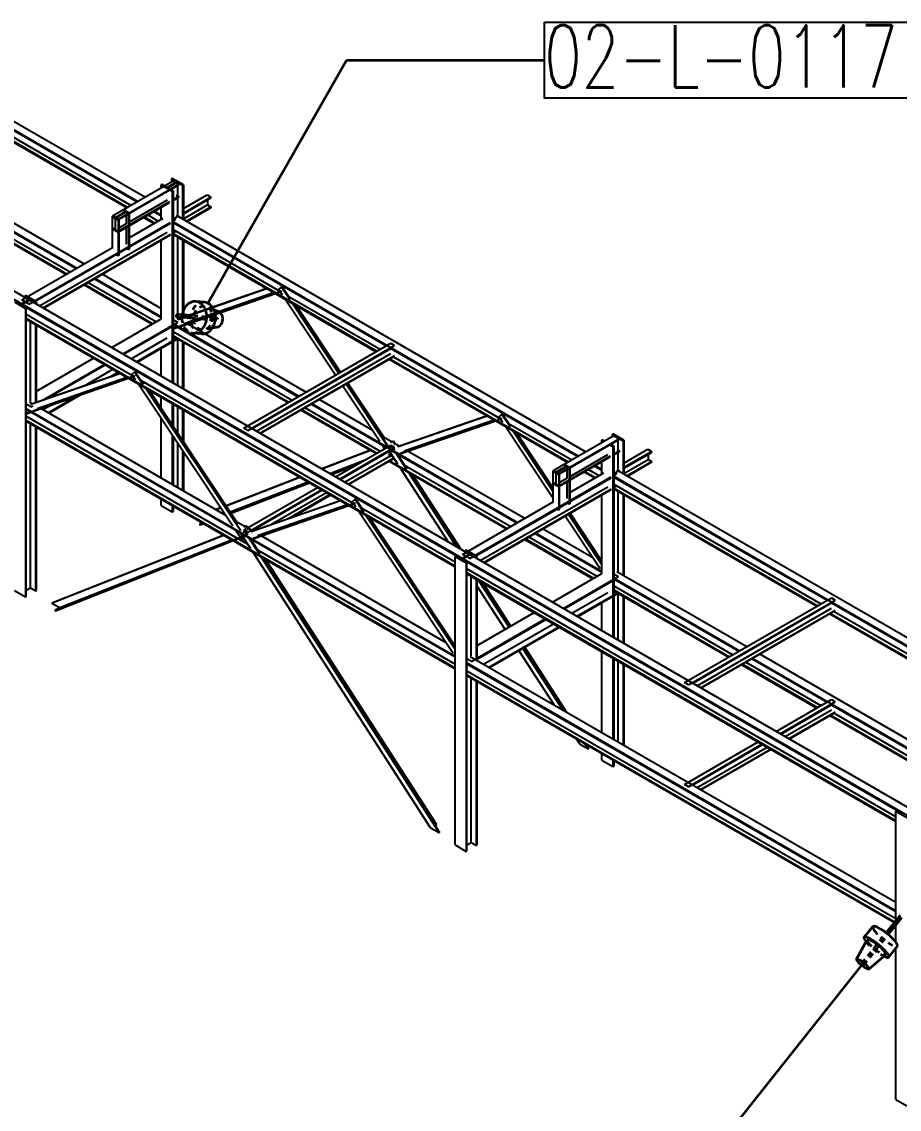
# Model space of a CAD drawing. Header units: inches. Extents: x 295136 to 296247, y 2627183 to 2627409.
# Drawn here: x 295684.32 to 295705.01, y 2627332.9 to 2627358.53 of the extents above; entities that cross this region are included whole.
import ezdxf

# ---------------------------------------------------------------- set-up
doc = ezdxf.new("R2010")
doc.units = ezdxf.units.IN
doc.header["$MEASUREMENT"] = 0
doc.linetypes.add('PIPE RACK LIGHTING-EMBED 1_DWG$0$HIDDEN2', pattern=[0.1875, 0.125, -0.0625])
doc.layers.add('_Auto', color=7, linetype='Continuous')
doc.layers.add('PIPE RACK LIGHTING-EMBED 1_DWG$0$DwgTemplate', color=7, linetype='Continuous')
doc.styles.add('HZTXT', font='txt_qlt.shx', dxfattribs={"width": 0.7, "bigfont": 'hztxt.shx'})
doc.dimstyles.new('ANSI_L', dxfattribs={"dimtxt": 0.18, "dimasz": 0.18, "dimexe": 0.18, "dimexo": 0.0625, "dimgap": 0.09, "dimtad": 0, "dimtih": 1, "dimtoh": 1, "dimdec": 4, "dimzin": 0, "dimdsep": 46, "dimtxsty": 'Standard', "dimcen": 0.09, "dimadec": 0, "dimazin": 0, "dimtfac": 1, "dimtdec": 4, "dimtofl": 0, "dimtmove": 0, "dimatfit": 3, "dimfxl": 1, "dimtolj": 1, "dimtzin": 0, "dimarcsym": 0})

msp = doc.modelspace()

# ---------------------------------------------------------------- linework, layer by layer
at = {"layer": '_Auto', "color": 7, "linetype": 'Continuous', "lineweight": 25}
msp.add_lwpolyline([(295696.641, 2627358.5225), (295705.7858, 2627358.5225), (295705.7858, 2627356.7308), (295696.641, 2627356.7308)], close=True, dxfattribs=at)
at = {"layer": 'PIPE RACK LIGHTING-EMBED 1_DWG$0$DwgTemplate', "color": 9, "linetype": 'Continuous', "lineweight": 25}
for p, q in [((295757.041, 2627309.8916), (295653.0217, 2627369.9472)), ((295757.2141, 2627309.9916), (295653.1949, 2627370.0471)), ((295677.5731, 2627359.971), (295687.2329, 2627354.3939)), ((295677.4978, 2627359.8146), (295687.0598, 2627354.294)), ((295682.6341, 2627356.8311), (295687.0442, 2627354.285)), ((295682.5961, 2627356.5752), (295686.8035, 2627354.146)), ((295682.6116, 2627356.5842), (295686.8191, 2627354.155)), ((295682.693, 2627356.6312), (295686.9005, 2627354.202)), ((295680.7746, 2627355.5235), (295685.6183, 2627352.727)), ((295680.9477, 2627355.6235), (295685.7915, 2627352.827)), ((295687.8909, 2627354.7738), (295686.4624, 2627353.9491)), ((295687.9757, 2627354.7548), (295687.7506, 2627354.6248)), ((295687.8692, 2627354.8363), (295687.8519, 2627354.8263)), ((295687.8519, 2627354.8263), (295687.9757, 2627354.7548)), ((295687.8519, 2627354.8263), (295687.8519, 2627354.7513)), ((295688.1289, 2627354.6863), (295687.8692, 2627354.8363)), ((295687.8909, 2627354.7738), (295688.0207, 2627354.6988)), ((295688.0207, 2627354.6988), (295686.5923, 2627353.8741)), ((295687.8043, 2627354.5599), (295686.5923, 2627353.8601)), ((295687.6268, 2627354.6963), (295687.6095, 2627354.6863)), ((295687.6095, 2627354.6113), (295687.6095, 2627354.6863)), ((295687.6095, 2627354.6863), (295687.8692, 2627354.5364)), ((295687.7506, 2627354.6248), (295687.6268, 2627354.6963)), ((295687.7627, 2627354.6178), (295687.9878, 2627354.7478)), ((295687.8865, 2627354.5464), (295687.7627, 2627354.6178)), ((295688.0207, 2627354.6848), (295687.8337, 2627354.5769)), ((295687.8692, 2627354.5364), (295687.8865, 2627354.5464)), ((295687.8692, 2627354.5364), (295687.8692, 2627350.0279)), ((295687.8865, 2627354.5464), (295687.8865, 2627350.0179)), ((295687.9878, 2627354.7478), (295687.9878, 2627354.7178)), ((295687.9878, 2627354.7478), (295688.1116, 2627354.6763)), ((295687.9878, 2627354.6658), (295687.9878, 2627354.4319)), ((295688.0207, 2627354.6988), (295688.0207, 2627354.6848)), ((295688.1116, 2627354.6763), (295688.1289, 2627354.6863)), ((295688.1116, 2627354.6763), (295688.1116, 2627353.8866)), ((295688.1289, 2627354.6863), (295688.1289, 2627353.8766)), ((295682.6341, 2627354.4319), (295685.6027, 2627352.718)), ((295687.8043, 2627354.288), (295686.5923, 2627353.5882)), ((295686.5923, 2627353.5742), (295687.8043, 2627354.274)), ((295687.7437, 2627354.3229), (295686.852, 2627353.8081)), ((295688.0207, 2627354.4129), (295687.8865, 2627354.3354)), ((295687.8865, 2627354.3214), (295688.0207, 2627354.3989)), ((295687.9618, 2627354.4469), (295688.0207, 2627354.4129)), ((295687.9878, 2627354.3799), (295687.9878, 2627353.9881)), ((295688.0207, 2627354.4129), (295688.0207, 2627354.3989)), ((295688.1289, 2627354.1295), (295688.6891, 2627354.4529)), ((295688.1289, 2627354.0235), (295688.7808, 2627354.3999)), ((295688.1289, 2627354.0056), (295688.7808, 2627354.3819)), ((295688.6891, 2627354.4529), (295688.7808, 2627354.3999)), ((295688.6986, 2627354.3344), (295688.6986, 2627354.2135)), ((295688.7808, 2627354.3999), (295688.7808, 2627354.3819)), ((295682.5961, 2627354.176), (295685.3621, 2627352.579)), ((295682.6116, 2627354.185), (295685.3776, 2627352.588)), ((295682.693, 2627354.232), (295685.459, 2627352.635)), ((295686.7706, 2627354.057), (295686.5351, 2627353.9211)), ((295686.5438, 2627353.9161), (295686.7793, 2627354.052)), ((295686.7221, 2627354.099), (295686.71, 2627354.092)), ((295686.71, 2627354.092), (295686.7706, 2627354.057)), ((295686.852, 2627354.024), (295686.7221, 2627354.099)), ((295686.7793, 2627354.052), (295686.8399, 2627354.017)), ((295686.8399, 2627354.017), (295686.852, 2627354.024)), ((295686.8399, 2627354.017), (295686.8399, 2627353.2573)), ((295686.852, 2627354.024), (295686.852, 2627353.2643)), ((295687.4337, 2627354.06), (295687.6095, 2627353.9586)), ((295687.4493, 2627354.069), (295687.6095, 2627353.9766)), ((295687.6095, 2627353.8766), (295687.6095, 2627354.1615)), ((295688.1289, 2627353.8846), (295688.6986, 2627354.2135)), ((295688.2042, 2627353.8331), (295688.7808, 2627354.166)), ((295688.7808, 2627354.148), (295688.2198, 2627353.8241)), ((295688.6986, 2627354.2135), (295688.7808, 2627354.166)), ((295688.7808, 2627354.166), (295688.7808, 2627354.148)), ((295684.4929, 2627351.8773), (295687.8259, 2627353.8016)), ((295684.6383, 2627351.9433), (295687.8259, 2627353.7836)), ((295686.4745, 2627353.9561), (295686.4624, 2627353.9491)), ((295686.4624, 2627353.1893), (295686.4624, 2627353.9491)), ((295686.4624, 2627353.9491), (295686.5923, 2627353.8741)), ((295686.4624, 2627353.9491), (295686.4624, 2627353.9351)), ((295686.5923, 2627353.8741), (295686.4624, 2627353.9491)), ((295686.4624, 2627353.9351), (295686.523, 2627353.9001)), ((295686.5351, 2627353.9211), (295686.4745, 2627353.9561)), ((295686.523, 2627353.9001), (295686.523, 2627353.6282)), ((295686.5317, 2627353.8951), (295686.5923, 2627353.8601)), ((295686.5317, 2627353.6232), (295686.5317, 2627353.8951)), ((295686.6044, 2627353.8811), (295686.5438, 2627353.9161)), ((295686.5923, 2627353.8741), (295686.6044, 2627353.8811)), ((295686.5923, 2627353.8741), (295686.5923, 2627353.1144)), ((295686.5923, 2627353.8601), (295686.5923, 2627353.8741)), ((295686.6044, 2627353.8811), (295686.6044, 2627353.1214)), ((295686.7793, 2627353.7661), (295686.6044, 2627353.6652)), ((295686.7793, 2627353.9681), (295686.7793, 2627353.7661)), ((295686.852, 2627353.4392), (295687.6528, 2627353.9016)), ((295687.1931, 2627353.9211), (295687.4398, 2627353.7786)), ((295687.2087, 2627353.9301), (295687.4554, 2627353.7876)), ((295687.29, 2627353.9771), (295687.5368, 2627353.8346)), ((295687.9151, 2627353.9001), (295687.8865, 2627353.9166)), ((295687.8865, 2627353.9166), (295687.9558, 2627353.8766)), ((295687.8865, 2627353.8366), (295687.9558, 2627353.8766)), ((295687.8865, 2627353.8166), (295697.4485, 2627348.296)), ((295687.8865, 2627353.7986), (295692.9155, 2627350.8951)), ((295687.9151, 2627353.9001), (295688.0276, 2627353.9651)), ((295687.9618, 2627353.9731), (295697.6217, 2627348.396)), ((295688.0172, 2627353.9411), (295688.0276, 2627353.9471)), ((295684.7387, 2627351.8353), (295687.7445, 2627353.5707)), ((295684.8201, 2627351.7883), (295687.8259, 2627353.5237)), ((295684.8357, 2627351.7793), (295687.8259, 2627353.5057)), ((295686.523, 2627353.6282), (295686.4624, 2627353.6632)), ((295686.4624, 2627353.6632), (295686.4624, 2627353.6492)), ((295686.4624, 2627353.6492), (295686.5923, 2627353.5742)), ((295686.5923, 2627353.5882), (295686.5317, 2627353.6232)), ((295686.5923, 2627353.5742), (295686.5923, 2627353.5882)), ((295686.7793, 2627353.6822), (295686.7793, 2627353.2923)), ((295687.8865, 2627353.6327), (295690.3912, 2627352.1866)), ((295687.8865, 2627353.5587), (295687.9506, 2627353.5957)), ((295687.8865, 2627353.5387), (295692.6905, 2627350.7652)), ((295687.8865, 2627353.5207), (295692.6749, 2627350.7562)), ((295686.852, 2627353.2213), (295686.852, 2627353.1675)), ((295687.6095, 2627351.5274), (295687.6095, 2627353.3808)), ((295687.9878, 2627353.4622), (295687.9878, 2627351.5589)), ((295688.1116, 2627353.3908), (295688.1116, 2627351.5567)), ((295688.1289, 2627353.3808), (295688.1289, 2627351.5627)), ((295684.3197, 2627351.9772), (295686.4624, 2627353.2143)), ((295686.5923, 2627353.0176), (295686.5457, 2627353.0445)), ((295686.5923, 2627353.0714), (295686.5923, 2627353.0176)), ((295686.6044, 2627353.0246), (295686.5923, 2627353.0176)), ((295686.6044, 2627353.0784), (295686.6044, 2627353.0246)), ((295686.8399, 2627353.1605), (295686.7933, 2627353.1874)), ((295686.8399, 2627353.2143), (295686.8399, 2627353.1605)), ((295686.852, 2627353.1675), (295686.8399, 2627353.1605)), ((295686.0321, 2627352.4701), (295687.6095, 2627351.5594)), ((295686.0477, 2627352.4791), (295687.6095, 2627351.5774)), ((295686.2209, 2627352.579), (295687.6095, 2627351.7773)), ((295685.7915, 2627352.3311), (295687.3965, 2627351.4044)), ((295685.807, 2627352.3401), (295687.4121, 2627351.4134)), ((295685.8884, 2627352.3871), (295687.4935, 2627351.4604)), ((295690.0997, 2627352.243), (295687.9862, 2627351.5108)), ((295687.9966, 2627351.5168), (295690.0971, 2627352.2445)), ((295690.3419, 2627352.1581), (295690.4394, 2627352.1919)), ((295690.3778, 2627352.2181), (295690.4459, 2627352.2772)), ((295690.4652, 2627352.0869), (295690.3778, 2627352.2181)), ((295690.4394, 2627352.1919), (295690.4459, 2627352.1788)), ((295690.4459, 2627352.2772), (295690.4563, 2627352.2832)), ((295690.6398, 2627351.9861), (295690.4459, 2627352.2772)), ((295690.4563, 2627352.2832), (295690.6502, 2627351.9921)), ((295684.5128, 2627351.9957), (295684.2877, 2627351.8658)), ((295684.2998, 2627351.8588), (295684.5249, 2627351.9887)), ((295684.4929, 2627351.8773), (295684.3197, 2627351.9772)), ((295684.4063, 2627352.0772), (295684.389, 2627352.0672)), ((295684.389, 2627352.0372), (295684.389, 2627352.0672)), ((295684.389, 2627352.0672), (295684.5128, 2627351.9957)), ((295684.666, 2627351.9273), (295684.4063, 2627352.0772)), ((295684.5249, 2627351.9887), (295684.6487, 2627351.9173)), ((295688.0455, 2627351.3626), (295690.2823, 2627352.1375)), ((295688.0621, 2627351.353), (295690.299, 2627352.1279)), ((295688.1442, 2627351.4196), (295690.2577, 2627352.1517)), ((295690.3585, 2627352.1485), (295690.4459, 2627352.1788)), ((295691.7193, 2627350.2044), (295690.5247, 2627351.9975)), ((295690.6015, 2627352.0652), (295692.7718, 2627350.8121)), ((295684.1466, 2627351.9273), (295684.4063, 2627351.7773)), ((295684.4236, 2627351.7873), (295684.2998, 2627351.8588)), ((295694.6868, 2627345.8738), (295684.3258, 2627351.8558)), ((295684.4063, 2627351.7773), (295684.4236, 2627351.7873)), ((295684.4063, 2627351.7773), (295684.4063, 2627344.9796)), ((295684.4236, 2627344.9896), (295684.4236, 2627351.7873)), ((295684.595, 2627351.9183), (295684.6054, 2627351.9243)), ((295684.6487, 2627351.9173), (295684.666, 2627351.9273)), ((295684.6487, 2627351.8873), (295684.6487, 2627351.9173)), ((295684.666, 2627351.8773), (295684.666, 2627351.9273)), ((295691.7969, 2627350.2492), (295690.6994, 2627351.8967)), ((295690.7227, 2627351.8832), (295691.8073, 2627350.2552)), ((295691.8357, 2627350.2717), (295690.7868, 2627351.8462)), ((295686.9283, 2627350.1873), (295684.4236, 2627351.6334)), ((295694.5353, 2627345.7014), (295684.4236, 2627351.5394)), ((295684.4236, 2627351.5214), (295694.5353, 2627345.6834)), ((295684.5249, 2627349.5896), (295684.5249, 2627351.4629)), ((295686.4408, 2627350.8526), (295687.6095, 2627351.5274)), ((295686.7005, 2627350.7027), (295687.9991, 2627351.4524)), ((295687.8865, 2627351.5174), (295687.9991, 2627351.4524)), ((295687.9618, 2627351.5739), (295688.0366, 2627351.5307)), ((295684.6487, 2627349.5574), (295684.6487, 2627351.3914)), ((295684.666, 2627349.5633), (295684.666, 2627351.3814)), ((295686.7161, 2627350.6937), (295687.9125, 2627351.3844)), ((295687.8865, 2627351.4174), (295690.8534, 2627349.7045)), ((295687.8865, 2627351.3076), (295687.986, 2627351.342)), ((295687.8865, 2627351.2922), (295688.0026, 2627351.3324)), ((295687.8865, 2627351.3178), (295687.8916, 2627351.3207)), ((295687.8865, 2627351.2335), (295690.6941, 2627349.6126)), ((295687.9125, 2627351.3844), (295690.8378, 2627349.6955)), ((295688.2385, 2627351.4141), (295691.0265, 2627349.8045)), ((295686.8961, 2627350.5897), (295687.7445, 2627351.0796)), ((295687.0208, 2627350.5177), (295687.9766, 2627351.0696)), ((295687.0364, 2627350.5087), (295687.9921, 2627351.0606)), ((295687.8865, 2627351.1395), (295690.6127, 2627349.5656)), ((295687.8865, 2627351.1215), (295690.5971, 2627349.5566)), ((295687.9878, 2627351.0581), (295687.9878, 2627349.9594)), ((295688.1116, 2627350.9916), (295688.1116, 2627349.888)), ((295688.1289, 2627350.9816), (295688.1289, 2627349.878)), ((295689.5548, 2627348.9548), (295693.0177, 2627350.9541)), ((295693.0177, 2627350.9541), (295693.1095, 2627350.9011)), ((295687.6095, 2627350.1779), (295687.6095, 2627350.8396)), ((295689.6466, 2627348.9018), (295693.1095, 2627350.9011)), ((295689.7487, 2627348.9428), (295693.0229, 2627350.8331)), ((295689.8535, 2627348.8823), (295693.022, 2627350.7117)), ((295689.9357, 2627348.8348), (295693.1043, 2627350.6642)), ((295693.0229, 2627350.8331), (295697.4329, 2627348.287)), ((295684.666, 2627349.828), (295686.0114, 2627350.6047)), ((295684.8187, 2627349.6163), (295686.2711, 2627350.4548)), ((295684.8966, 2627349.6432), (295686.2867, 2627350.4458)), ((295693.1043, 2627350.6462), (295689.9513, 2627348.8258)), ((295692.9848, 2627350.5772), (295697.1922, 2627348.1481)), ((295693.0004, 2627350.5862), (295697.2078, 2627348.1571)), ((295693.0818, 2627350.6332), (295695.5856, 2627349.1876)), ((295686.6368, 2627350.2436), (295684.5233, 2627349.5115)), ((295684.5337, 2627349.5175), (295686.6342, 2627350.2451)), ((295684.6813, 2627349.4203), (295686.7947, 2627350.1524)), ((295685.797, 2627349.9551), (295686.4667, 2627350.3418)), ((295686.4203, 2627350.1711), (295686.5914, 2627350.2698)), ((295686.4982, 2627350.1981), (295686.607, 2627350.2608)), ((295686.8789, 2627350.1588), (295686.9765, 2627350.1926)), ((295686.8956, 2627350.1492), (295686.983, 2627350.1795)), ((295686.9149, 2627350.2188), (295686.983, 2627350.2778)), ((295687.0023, 2627350.0876), (295686.9149, 2627350.2188)), ((295686.9765, 2627350.1926), (295686.983, 2627350.1795)), ((295686.983, 2627350.2778), (295686.9934, 2627350.2838)), ((295687.1769, 2627349.9868), (295686.983, 2627350.2778)), ((295686.9934, 2627350.2838), (295687.1873, 2627349.9927)), ((295684.5826, 2627349.3633), (295686.8194, 2627350.1382)), ((295684.5992, 2627349.3537), (295686.836, 2627350.1286)), ((295689.2987, 2627346.6405), (295687.0618, 2627349.9982)), ((295692.1227, 2627347.1883), (295687.1386, 2627350.0658)), ((295689.4733, 2627346.5397), (295687.2364, 2627349.8974)), ((295692.7616, 2627348.6398), (295691.8914, 2627349.946)), ((295692.9362, 2627348.539), (295691.9691, 2627349.9908)), ((295691.9794, 2627349.9968), (295692.9466, 2627348.545)), ((295692.8873, 2627348.6932), (295692.0079, 2627350.0132)), ((295684.943, 2627349.3182), (295685.6128, 2627349.7048)), ((295684.9586, 2627349.3092), (295685.6907, 2627349.7318)), ((295687.2598, 2627349.8839), (295689.4837, 2627346.5457)), ((295689.4244, 2627346.6939), (295687.3239, 2627349.8469)), ((295687.6095, 2627349.4182), (295687.6095, 2627349.682)), ((295684.5362, 2627349.4531), (295684.4236, 2627349.5181)), ((295684.4236, 2627349.4181), (295694.5353, 2627343.5801)), ((295684.4236, 2627349.4001), (295694.5353, 2627343.5621)), ((295684.4989, 2627349.5746), (295684.5737, 2627349.5314)), ((295684.5362, 2627349.4531), (295684.5803, 2627349.4786)), ((295684.7756, 2627349.4148), (295689.1223, 2627346.9053)), ((295684.8184, 2627349.3901), (295684.9894, 2627349.4889)), ((295687.8692, 2627349.5321), (295687.8692, 2627349.0283)), ((295687.8865, 2627349.5221), (295687.8865, 2627349.0024)), ((295687.9878, 2627349.4636), (295687.9878, 2627348.8503)), ((295688.1116, 2627349.3921), (295688.1116, 2627348.6645)), ((295688.1289, 2627349.3821), (295688.1289, 2627348.6385)), ((295690.9071, 2627349.3776), (295692.6749, 2627348.357)), ((295690.9226, 2627349.3866), (295692.6905, 2627348.366)), ((295691.004, 2627349.4336), (295692.7718, 2627348.413)), ((295691.1477, 2627349.5166), (295692.9155, 2627348.4959)), ((295691.1633, 2627349.5256), (295696.0071, 2627346.729)), ((295691.3365, 2627349.6255), (295692.5852, 2627348.9046)), ((295684.4236, 2627349.3082), (295684.5231, 2627349.3427)), ((295684.4236, 2627349.2929), (295684.5397, 2627349.3331)), ((295684.4236, 2627349.3185), (295684.4287, 2627349.3214)), ((295684.4236, 2627349.2342), (295689.3943, 2627346.3644)), ((295684.4236, 2627349.1402), (295694.5353, 2627343.3022)), ((295684.4236, 2627349.1222), (295694.5353, 2627343.2842)), ((295687.6095, 2627347.7787), (295687.6095, 2627349.1761)), ((295695.2941, 2627349.244), (295693.1806, 2627348.5119)), ((295693.191, 2627348.5179), (295695.2915, 2627349.2455)), ((295693.2399, 2627348.3637), (295695.4767, 2627349.1385)), ((295693.2565, 2627348.3541), (295695.4933, 2627349.1289)), ((295693.3386, 2627348.4206), (295695.452, 2627349.1528)), ((295695.5362, 2627349.1591), (295695.6338, 2627349.1929)), ((295695.5529, 2627349.1495), (295695.6403, 2627349.1798)), ((295695.5722, 2627349.2192), (295695.6403, 2627349.2782)), ((295695.6596, 2627349.0879), (295695.5722, 2627349.2192)), ((295695.6338, 2627349.1929), (295695.6403, 2627349.1798)), ((295695.6403, 2627349.2782), (295695.6507, 2627349.2842)), ((295695.8342, 2627348.9871), (295695.6403, 2627349.2782)), ((295695.6507, 2627349.2842), (295695.8446, 2627348.9931)), ((295684.5249, 2627345.1911), (295684.5249, 2627349.0637)), ((295684.6487, 2627345.1196), (295684.6487, 2627348.9923)), ((295684.666, 2627345.1296), (295684.666, 2627348.9823)), ((295689.6466, 2627348.9018), (295689.5548, 2627348.9548)), ((295696.8512, 2627347.2993), (295695.7191, 2627348.9986)), ((295695.7959, 2627349.0662), (295697.2892, 2627348.204)), ((295696.8512, 2627347.4606), (295695.8937, 2627348.8977)), ((295695.9171, 2627348.8843), (295696.8512, 2627347.4822)), ((295687.8692, 2627348.7863), (295687.8692, 2627347.6287)), ((295687.8865, 2627348.7603), (295687.8865, 2627347.6187)), ((295687.9878, 2627348.6082), (295687.9878, 2627347.5603)), ((295692.8472, 2627348.7533), (295693.0531, 2627348.6345)), ((295693.0766, 2627348.6415), (295693.0167, 2627348.6185)), ((295693.0271, 2627348.6245), (295693.0869, 2627348.6475)), ((295693.0869, 2627348.6475), (295693.0766, 2627348.6415)), ((295693.0766, 2627348.6415), (295693.1181, 2627348.5599)), ((295693.1285, 2627348.5659), (295693.0869, 2627348.6475)), ((295696.8512, 2627347.5413), (295695.9812, 2627348.8473)), ((295698.2796, 2627348.7758), (295696.8512, 2627347.9511)), ((295698.4095, 2627348.7009), (295696.981, 2627347.8761)), ((295698.4095, 2627348.6869), (295696.981, 2627347.8622)), ((295698.0156, 2627348.6781), (295697.9982, 2627348.6681)), ((295697.9982, 2627348.6134), (295697.9982, 2627348.6681)), ((295697.9982, 2627348.6681), (295698.0456, 2627348.6407)), ((295698.0629, 2627348.6507), (295698.0156, 2627348.6781)), ((295698.258, 2627348.818), (295698.2406, 2627348.808)), ((295698.2406, 2627348.808), (295698.2406, 2627348.7533)), ((295698.2406, 2627348.808), (295698.3644, 2627348.7365)), ((295698.5177, 2627348.6681), (295698.258, 2627348.818)), ((295698.2796, 2627348.7758), (295698.4095, 2627348.7009)), ((295698.3644, 2627348.7365), (295698.3561, 2627348.7317)), ((295698.3682, 2627348.7247), (295698.3766, 2627348.7295)), ((295698.3766, 2627348.7295), (295698.3766, 2627348.7199)), ((295698.3766, 2627348.7295), (295698.5004, 2627348.6581)), ((295698.3766, 2627348.6679), (295698.3766, 2627348.434)), ((295698.4095, 2627348.7009), (295698.4095, 2627348.6869)), ((295698.5004, 2627348.6581), (295698.5177, 2627348.6681)), ((295698.5004, 2627348.6581), (295698.5004, 2627347.8886)), ((295698.5177, 2627348.6681), (295698.5177, 2627347.8786)), ((295688.1116, 2627348.4224), (295688.1116, 2627347.4888)), ((295688.1289, 2627348.3964), (295688.1289, 2627347.4788)), ((295691.3909, 2627347.9947), (295692.5378, 2627348.4361)), ((295692.5399, 2627348.4349), (295691.3929, 2627347.9935)), ((295691.7191, 2627347.8052), (295693.0177, 2627348.5549)), ((295691.8109, 2627347.7522), (295693.0445, 2627348.4644)), ((295691.8265, 2627347.7432), (295693.0229, 2627348.434)), ((295692.8736, 2627348.4717), (295692.8211, 2627348.5505)), ((295692.9623, 2627348.395), (295693.0336, 2627348.4224)), ((295692.9623, 2627348.3793), (295693.0402, 2627348.4093)), ((295693.0208, 2627348.3592), (295692.975, 2627348.3195)), ((295692.975, 2627348.3195), (295693.0243, 2627348.348)), ((295693.186, 2627348.1048), (295692.9861, 2627348.4127)), ((295692.9919, 2627348.3311), (295693.0221, 2627348.3573)), ((295693.0262, 2627348.3509), (295692.9919, 2627348.3311)), ((295692.9987, 2627348.4909), (295693.0402, 2627348.5245)), ((295693.0177, 2627348.5549), (295693.1095, 2627348.5019)), ((295693.0229, 2627348.434), (295695.9915, 2627346.72)), ((295693.0336, 2627348.4224), (295693.0402, 2627348.4093)), ((295693.0402, 2627348.5245), (295693.0506, 2627348.5305)), ((295693.1001, 2627348.4324), (295693.0402, 2627348.5245)), ((295693.0506, 2627348.5305), (295693.1105, 2627348.4384)), ((295693.0802, 2627348.485), (295693.1095, 2627348.5019)), ((295693.1105, 2627348.6013), (295693.231, 2627348.5317)), ((295693.3889, 2627347.9877), (295693.1448, 2627348.3636)), ((295693.1676, 2627348.3504), (295693.3993, 2627347.9937)), ((295693.4329, 2627348.4152), (295696.1802, 2627346.829)), ((295698.1876, 2627348.5588), (295698.258, 2627348.5181)), ((295698.2753, 2627348.5281), (295698.2049, 2627348.5688)), ((295698.258, 2627348.5181), (295698.2753, 2627348.5281)), ((295698.258, 2627348.5181), (295698.258, 2627344.03)), ((295698.2753, 2627348.5281), (295698.2753, 2627344.02)), ((295698.4095, 2627348.415), (295698.2753, 2627348.3375)), ((295698.2753, 2627348.3235), (295698.4095, 2627348.401)), ((295698.3506, 2627348.449), (295698.4095, 2627348.415)), ((295698.3766, 2627348.382), (295698.3766, 2627347.9901)), ((295698.4095, 2627348.415), (295698.4095, 2627348.401)), ((295698.5177, 2627348.1316), (295699.0778, 2627348.4549)), ((295698.5177, 2627348.0256), (295699.1696, 2627348.402)), ((295698.5177, 2627348.0076), (295699.1696, 2627348.384)), ((295699.0778, 2627348.4549), (295699.1696, 2627348.402)), ((295699.1696, 2627348.402), (295699.1696, 2627348.384)), ((295691.5796, 2627347.8857), (295692.4168, 2627348.208)), ((295691.6035, 2627347.8719), (295692.2974, 2627348.139)), ((295691.6197, 2627347.8626), (295692.2162, 2627348.0922)), ((295691.9312, 2627347.6827), (295693.022, 2627348.3125)), ((295692.0135, 2627347.6352), (295693.0881, 2627348.2557)), ((295693.0966, 2627348.2426), (295692.029, 2627347.6262)), ((295692.975, 2627348.3195), (295692.9727, 2627348.3229)), ((295692.9848, 2627348.178), (295695.7508, 2627346.5811)), ((295693.0004, 2627348.187), (295695.7664, 2627346.5901)), ((295693.0366, 2627348.2933), (295693.0563, 2627348.3046)), ((295693.0366, 2627348.2933), (295693.0587, 2627348.3009)), ((295693.0431, 2627348.2801), (295693.0366, 2627348.2933)), ((295693.0431, 2627348.2801), (295693.0668, 2627348.2884)), ((295693.0818, 2627348.234), (295693.1144, 2627348.2152)), ((295693.1739, 2627348.3408), (295693.1804, 2627348.343)), ((295693.182, 2627348.3282), (295693.197, 2627348.3334)), ((295698.193, 2627348.29), (295696.981, 2627347.5902)), ((295696.981, 2627347.5762), (295698.193, 2627348.276)), ((295697.1109, 2627348.1011), (295697.0988, 2627348.0941)), ((295697.0988, 2627348.0941), (295697.1594, 2627348.0591)), ((295697.2407, 2627348.0261), (295697.1109, 2627348.1011)), ((295698.1324, 2627348.325), (295697.2407, 2627347.8102)), ((295697.9982, 2627347.8786), (295697.9982, 2627348.1635)), ((295698.5177, 2627347.8866), (295699.0873, 2627348.2155)), ((295698.593, 2627347.8352), (295699.1696, 2627348.168)), ((295699.1696, 2627348.1501), (295698.6086, 2627347.8262)), ((295699.0873, 2627348.3365), (295699.0873, 2627348.2155)), ((295699.0873, 2627348.2155), (295699.1696, 2627348.168)), ((295699.1696, 2627348.168), (295699.1696, 2627348.1501)), ((295694.3776, 2627346.2703), (295693.2307, 2627348.0361)), ((295693.3401, 2627348.0849), (295695.8478, 2627346.6371)), ((295694.5805, 2627346.1532), (295693.4336, 2627347.919)), ((295693.4564, 2627347.9058), (295694.6033, 2627346.14)), ((295694.6795, 2627346.096), (295693.5326, 2627347.8618)), ((295696.8633, 2627347.9581), (295696.8512, 2627347.9511)), ((295696.981, 2627347.8761), (295696.8512, 2627347.9511)), ((295696.8512, 2627347.9511), (295696.8512, 2627347.9371)), ((295696.8512, 2627347.1914), (295696.8512, 2627347.9511)), ((295696.8512, 2627347.9511), (295696.981, 2627347.8761)), ((295696.8512, 2627347.9371), (295696.9118, 2627347.9021)), ((295696.9239, 2627347.9231), (295696.8633, 2627347.9581)), ((295696.9118, 2627347.9021), (295696.9118, 2627347.6302)), ((295696.9204, 2627347.8971), (295696.981, 2627347.8622)), ((295696.9204, 2627347.6252), (295696.9204, 2627347.8971)), ((295697.1594, 2627348.0591), (295696.9239, 2627347.9231)), ((295696.9325, 2627347.9181), (295697.168, 2627348.0541)), ((295696.9931, 2627347.8831), (295696.9325, 2627347.9181)), ((295696.981, 2627347.8761), (295696.9931, 2627347.8831)), ((295696.981, 2627347.8622), (295696.981, 2627347.8761)), ((295696.981, 2627347.8761), (295696.981, 2627347.1164)), ((295696.9931, 2627347.8831), (295696.9931, 2627347.1234)), ((295697.168, 2627348.0541), (295697.2286, 2627348.0191)), ((295697.168, 2627347.9701), (295697.168, 2627347.7682)), ((295697.2286, 2627348.0191), (295697.2407, 2627348.0261)), ((295697.2286, 2627348.0191), (295697.2286, 2627347.2594)), ((295697.2407, 2627348.0261), (295697.2407, 2627347.2664)), ((295697.2407, 2627347.4413), (295698.0415, 2627347.9036)), ((295697.5818, 2627347.9231), (295697.8286, 2627347.7807)), ((295697.5974, 2627347.9321), (295697.8441, 2627347.7897)), ((295697.6788, 2627347.9791), (295697.9255, 2627347.8367)), ((295697.8225, 2627348.0621), (295697.9982, 2627347.9606)), ((295697.8381, 2627348.0711), (295697.9982, 2627347.9786)), ((295698.3038, 2627347.9021), (295698.2753, 2627347.9186)), ((295698.2753, 2627347.9186), (295698.3445, 2627347.8786)), ((295698.2753, 2627347.8387), (295698.3445, 2627347.8786)), ((295698.3038, 2627347.9021), (295698.4164, 2627347.9671)), ((295698.3506, 2627347.9751), (295708.0104, 2627342.398)), ((295698.406, 2627347.9431), (295698.4164, 2627347.9491)), ((295689.136, 2627347.1268), (295690.8756, 2627347.7964)), ((295690.8777, 2627347.7952), (295689.137, 2627347.1252)), ((295689.2323, 2627346.9823), (295691.0643, 2627347.6874)), ((295689.2444, 2627346.964), (295691.0882, 2627347.6736)), ((295689.2527, 2627346.9515), (295691.1044, 2627347.6642)), ((295694.8816, 2627345.8793), (295698.2147, 2627347.8037)), ((295695.0271, 2627345.9453), (295698.2147, 2627347.7857)), ((295696.8512, 2627347.6652), (295696.8512, 2627347.6512)), ((295696.9118, 2627347.6302), (295696.8512, 2627347.6652)), ((295696.8512, 2627347.6512), (295696.981, 2627347.5762)), ((295696.981, 2627347.5902), (295696.9204, 2627347.6252)), ((295696.981, 2627347.5762), (295696.981, 2627347.5902)), ((295697.168, 2627347.7682), (295696.9931, 2627347.6672)), ((295697.168, 2627347.6842), (295697.168, 2627347.2943)), ((295698.2753, 2627347.8187), (295707.8373, 2627342.2981)), ((295698.2753, 2627347.8007), (295703.3043, 2627344.8972)), ((295698.2753, 2627347.6347), (295703.1606, 2627344.8142)), ((295698.2753, 2627347.5608), (295698.3393, 2627347.5977)), ((295689.6446, 2627346.6075), (295691.2897, 2627347.5573)), ((295689.6466, 2627346.5026), (295691.3815, 2627347.5043)), ((295689.7487, 2627346.5436), (295691.3971, 2627347.4953)), ((295690.1949, 2627346.6803), (295691.5018, 2627347.4348)), ((295690.6061, 2627346.8227), (295691.5841, 2627347.3873)), ((295691.5996, 2627347.3783), (295690.684, 2627346.8497)), ((295695.1275, 2627345.8373), (295698.1333, 2627347.5728)), ((295695.2089, 2627345.7904), (295698.2147, 2627347.5258)), ((295695.2244, 2627345.7814), (295698.2147, 2627347.5078)), ((295697.9982, 2627345.5294), (295697.9982, 2627347.3828)), ((295698.2753, 2627347.5408), (295703.0792, 2627344.7672)), ((295698.2753, 2627347.5228), (295703.0636, 2627344.7582)), ((295698.3766, 2627347.4643), (295698.3766, 2627345.5609)), ((295698.5004, 2627347.3928), (295698.5004, 2627345.4895)), ((295698.5177, 2627347.3828), (295698.5177, 2627345.4795)), ((295687.6095, 2627347.1289), (295687.6095, 2627347.2828)), ((295687.6095, 2627347.1289), (295687.8692, 2627346.979)), ((295687.8692, 2627347.1329), (295687.8692, 2627346.979)), ((295687.8865, 2627347.1229), (295687.8865, 2627346.989)), ((295688.8976, 2627347.035), (295689.0076, 2627347.0774)), ((295689.0087, 2627347.0758), (295688.8996, 2627347.0338)), ((295691.8311, 2627347.2447), (295689.7177, 2627346.5125)), ((295689.7281, 2627346.5185), (295691.8285, 2627347.2462)), ((295689.777, 2627346.3643), (295692.0138, 2627347.1392)), ((295689.7936, 2627346.3547), (295692.0304, 2627347.1296)), ((295689.8757, 2627346.4213), (295691.9891, 2627347.1534)), ((295692.0733, 2627347.1598), (295692.1709, 2627347.1936)), ((295692.0899, 2627347.1502), (295692.1774, 2627347.1805)), ((295692.1092, 2627347.2199), (295692.1774, 2627347.2789)), ((295692.1967, 2627347.0886), (295692.1092, 2627347.2199)), ((295692.1709, 2627347.1936), (295692.1774, 2627347.1805)), ((295692.1774, 2627347.2789), (295692.1878, 2627347.2849)), ((295692.3713, 2627346.9878), (295692.1774, 2627347.2789)), ((295692.1878, 2627347.2849), (295692.3817, 2627346.9938)), ((295694.5353, 2627345.7954), (295692.333, 2627347.0669)), ((295694.7085, 2627345.9793), (295696.8512, 2627347.2164)), ((295696.981, 2627347.0734), (295696.981, 2627347.0196)), ((295696.9931, 2627347.0804), (295696.9931, 2627347.0266)), ((295697.2286, 2627347.1626), (295697.182, 2627347.1895)), ((295697.2286, 2627347.2164), (295697.2286, 2627347.1626)), ((295697.2407, 2627347.1696), (295697.2286, 2627347.1626)), ((295697.2407, 2627347.2234), (295697.2407, 2627347.1696)), ((295687.8692, 2627346.979), (295687.8865, 2627346.989)), ((295689.0863, 2627346.9261), (295689.1039, 2627346.9329)), ((295689.1102, 2627346.9123), (295689.1161, 2627346.9146)), ((295694.493, 2627343.6415), (295692.2562, 2627346.9992)), ((295694.5353, 2627343.7393), (295692.4308, 2627346.8984)), ((295692.4542, 2627346.8849), (295694.5353, 2627343.7609)), ((295694.5353, 2627343.8201), (295692.5183, 2627346.8479)), ((295696.981, 2627347.0196), (295696.9344, 2627347.0465)), ((295696.9931, 2627347.0266), (295696.981, 2627347.0196)), ((295697.956, 2627345.6408), (295697.1296, 2627346.8813)), ((295697.9982, 2627345.7387), (295697.2072, 2627346.9261)), ((295697.2176, 2627346.9321), (295697.9982, 2627345.7602)), ((295697.9982, 2627345.8194), (295697.2461, 2627346.9485)), ((295688.5812, 2627346.7218), (295688.5128, 2627346.6824)), ((295688.5128, 2627346.6824), (295688.5949, 2627346.7139)), ((295688.5128, 2627346.6824), (295688.529, 2627346.673)), ((295688.529, 2627346.673), (295688.6111, 2627346.7046)), ((295689.3843, 2627346.754), (295689.5905, 2627346.635)), ((295689.6134, 2627346.6421), (295689.5544, 2627346.6188)), ((295689.5548, 2627346.5556), (295689.6093, 2627346.5871)), ((295689.6466, 2627346.5026), (295689.5548, 2627346.5556)), ((295689.5648, 2627346.6248), (295689.6238, 2627346.6481)), ((295689.6238, 2627346.6481), (295689.6134, 2627346.6421)), ((295689.6134, 2627346.6421), (295689.6552, 2627346.5606)), ((295689.6656, 2627346.5666), (295689.6238, 2627346.6481)), ((295689.6474, 2627346.6021), (295689.7681, 2627346.5324)), ((295696.6096, 2627346.5811), (295697.7796, 2627345.9056)), ((295689.0823, 2627346.4325), (295685.0293, 2627344.8329)), ((295685.0397, 2627344.8389), (295689.0804, 2627346.4336)), ((295685.0954, 2627344.6568), (295689.2903, 2627346.3124)), ((295685.1115, 2627344.6475), (295689.3064, 2627346.3031)), ((295685.2148, 2627344.7258), (295689.2679, 2627346.3254)), ((295689.3345, 2627346.3299), (295689.5709, 2627346.4232)), ((295689.3507, 2627346.3206), (295689.5776, 2627346.4101)), ((295689.469, 2627346.3848), (295689.3582, 2627346.5511)), ((295689.4216, 2627346.3486), (295689.6499, 2627346.2168)), ((295689.5121, 2627346.3202), (295689.4782, 2627346.3709)), ((295689.4939, 2627346.4584), (295689.5044, 2627346.4667)), ((295689.7208, 2627346.1069), (295689.4939, 2627346.4584)), ((295689.5577, 2627346.3597), (295689.5121, 2627346.3202)), ((295689.5121, 2627346.3202), (295689.5614, 2627346.3487)), ((295689.5289, 2627346.3318), (295689.5589, 2627346.3577)), ((295689.563, 2627346.3514), (295689.5289, 2627346.3318)), ((295689.5357, 2627346.4916), (295689.5776, 2627346.5248)), ((295689.5709, 2627346.4232), (295689.5776, 2627346.4101)), ((295689.5737, 2627346.2939), (295689.5929, 2627346.305)), ((295689.5737, 2627346.2939), (295689.5953, 2627346.3014)), ((295689.5776, 2627346.5248), (295689.5879, 2627346.5308)), ((295689.6366, 2627346.4334), (295689.5776, 2627346.5248)), ((295689.5879, 2627346.5308), (295689.6469, 2627346.4394)), ((295689.9225, 2627345.9904), (295689.6808, 2627346.3649)), ((295689.7035, 2627346.3518), (295689.9329, 2627345.9964)), ((295689.7103, 2627346.3413), (295689.7174, 2627346.3437)), ((295689.7184, 2627346.3287), (295689.7341, 2627346.3341)), ((295689.97, 2627346.4158), (295694.3166, 2627343.9063)), ((295696.1802, 2627346.3332), (295697.7853, 2627345.4065)), ((295696.1958, 2627346.3422), (295697.8009, 2627345.4155)), ((295696.2772, 2627346.3892), (295697.8822, 2627345.4625)), ((295696.4209, 2627346.4721), (295697.9982, 2627345.5614)), ((295696.4365, 2627346.4811), (295697.9982, 2627345.5794)), ((295689.5802, 2627346.2808), (295689.5737, 2627346.2939)), ((295689.5802, 2627346.2808), (295689.6034, 2627346.2888)), ((295689.8742, 2627346.0873), (295694.5353, 2627343.3962)), ((295694.795, 2627346.0793), (295694.7777, 2627346.0693)), ((295694.7777, 2627346.0693), (295694.9015, 2627345.9978)), ((295694.7777, 2627346.0393), (295694.7777, 2627346.0693)), ((295695.0548, 2627345.9293), (295694.795, 2627346.0793)), ((295693.96, 2627339.5388), (295689.765, 2627346.0383)), ((295694.1616, 2627339.4224), (295689.9667, 2627345.9219)), ((295689.9894, 2627345.9088), (295694.172, 2627339.4284)), ((295694.106, 2627339.6044), (295690.0653, 2627345.865)), ((295694.5526, 2627345.9393), (295694.5353, 2627345.9293)), ((295694.5353, 2627339.1316), (295694.5353, 2627345.9293)), ((295694.5353, 2627345.9293), (295694.795, 2627345.7794)), ((295694.6764, 2627345.8678), (295694.5526, 2627345.9393)), ((295694.9015, 2627345.9978), (295694.6764, 2627345.8678)), ((295694.6886, 2627345.8608), (295694.9136, 2627345.9908)), ((295694.8124, 2627345.7894), (295694.6886, 2627345.8608)), ((295694.8816, 2627345.8793), (295694.7085, 2627345.9793)), ((295705.0756, 2627339.8759), (295694.7145, 2627345.8578)), ((295694.795, 2627345.7794), (295694.8124, 2627345.7894)), ((295694.8124, 2627338.9917), (295694.8124, 2627345.7894)), ((295694.9136, 2627345.9908), (295695.0374, 2627345.9193)), ((295694.9838, 2627345.9203), (295694.9942, 2627345.9263)), ((295695.0374, 2627345.9193), (295695.0548, 2627345.9293)), ((295695.0374, 2627345.8893), (295695.0374, 2627345.9193)), ((295695.0548, 2627345.8793), (295695.0548, 2627345.9293)), ((295694.795, 2627345.7794), (295694.795, 2627338.9817)), ((295704.9241, 2627339.7974), (295694.8124, 2627345.6354)), ((295704.9241, 2627339.7034), (295694.8124, 2627345.5414)), ((295696.8295, 2627344.8547), (295697.9982, 2627345.5294)), ((295698.3506, 2627345.5759), (295701.4153, 2627343.8065)), ((295694.8124, 2627345.5235), (295704.9241, 2627339.6854)), ((295694.9136, 2627343.5916), (295694.9136, 2627345.465)), ((295695.0374, 2627343.4901), (295695.0374, 2627345.3935)), ((295695.0548, 2627343.4802), (295695.0548, 2627345.3835)), ((295695.8072, 2627344.2645), (295695.0958, 2627345.3598)), ((295695.1186, 2627345.3466), (295695.8176, 2627344.2705)), ((295695.8523, 2627344.2905), (295695.1948, 2627345.3026)), ((295697.0892, 2627344.7047), (295698.3878, 2627345.4545)), ((295697.1048, 2627344.6957), (295698.3012, 2627345.3865)), ((295698.2753, 2627345.5195), (295698.3878, 2627345.4545)), ((295698.2753, 2627345.4195), (295701.2421, 2627343.7066)), ((295698.3012, 2627345.3865), (295701.2265, 2627343.6976)), ((295684.1466, 2627345.1296), (295684.4063, 2627344.9796)), ((295684.4236, 2627345.1326), (295684.5249, 2627345.1911)), ((295684.5249, 2627345.1911), (295684.6487, 2627345.1196)), ((295684.6487, 2627345.1196), (295684.666, 2627345.1296)), ((295695.715, 2627344.2112), (295695.0548, 2627345.2278)), ((295697.2849, 2627344.5918), (295698.1333, 2627345.0816)), ((295697.4095, 2627344.5198), (295698.3653, 2627345.0716)), ((295697.4251, 2627344.5108), (295698.3809, 2627345.0626)), ((295698.2753, 2627345.2355), (295701.0828, 2627343.6146)), ((295698.2753, 2627345.1416), (295701.0015, 2627343.5676)), ((295698.2753, 2627345.1236), (295700.9859, 2627343.5586)), ((295698.3766, 2627345.0601), (295698.3766, 2627343.9615)), ((295684.4063, 2627344.9796), (295684.4236, 2627344.9896)), ((295685.0397, 2627344.8389), (295685.0293, 2627344.8329)), ((295685.0293, 2627344.8329), (295685.2148, 2627344.7258)), ((295697.9982, 2627344.1799), (295697.9982, 2627344.8417)), ((295698.5004, 2627344.9936), (295698.5004, 2627343.89)), ((295698.5177, 2627344.9836), (295698.5177, 2627343.88)), ((295699.9435, 2627342.9568), (295703.4065, 2627344.9561)), ((295700.0353, 2627342.9038), (295703.4982, 2627344.9032)), ((295700.1375, 2627342.9448), (295703.4116, 2627344.8352)), ((295703.4065, 2627344.9561), (295703.4982, 2627344.9032)), ((295703.4116, 2627344.8352), (295707.8217, 2627342.2891)), ((295685.2148, 2627344.7258), (295685.0954, 2627344.6568)), ((295685.0954, 2627344.6568), (295685.1115, 2627344.6475)), ((295695.0548, 2627343.83), (295696.4001, 2627344.6068)), ((295700.2422, 2627342.8844), (295703.4108, 2627344.7137)), ((295700.3245, 2627342.8369), (295703.493, 2627344.6662)), ((295703.493, 2627344.6483), (295700.34, 2627342.8279)), ((295703.3736, 2627344.5793), (295707.581, 2627342.1501)), ((295703.3891, 2627344.5883), (295707.5966, 2627342.1591)), ((295703.4705, 2627344.6353), (295707.678, 2627342.2061)), ((295694.9249, 2627343.4552), (295696.6598, 2627344.4568)), ((295695.0271, 2627343.4961), (295696.6754, 2627344.4478)), ((295695.2071, 2627343.3922), (295696.8555, 2627344.3439)), ((295695.3318, 2627343.3202), (295696.9801, 2627344.2719)), ((295695.3474, 2627343.3112), (295696.9957, 2627344.2629)), ((295697.0738, 2627342.3145), (295696.1321, 2627343.7643)), ((295696.1425, 2627343.7703), (295697.0966, 2627342.3013)), ((295697.1728, 2627342.2573), (295696.1771, 2627343.7903)), ((295694.9249, 2627343.4552), (295694.8124, 2627343.5201)), ((295694.8877, 2627343.5766), (295704.9241, 2627337.7821)), ((295696.8709, 2627342.4316), (295696.0399, 2627343.711)), ((295697.9982, 2627341.7807), (295697.9982, 2627343.6841)), ((295698.258, 2627343.5341), (295698.258, 2627341.6308)), ((295698.2753, 2627343.5241), (295698.2753, 2627341.6208)), ((295701.5365, 2627343.5186), (295703.3043, 2627342.498)), ((295701.5521, 2627343.5276), (295706.3958, 2627340.7311)), ((295701.7252, 2627343.6276), (295706.569, 2627340.8311)), ((295694.8124, 2627343.4202), (295704.9241, 2627337.5822)), ((295694.8124, 2627343.4022), (295704.9241, 2627337.5642)), ((295694.8124, 2627343.2362), (295704.9241, 2627337.3982)), ((295698.3766, 2627343.4657), (295698.3766, 2627341.5623)), ((295698.5004, 2627343.3942), (295698.5004, 2627341.4908)), ((295698.5177, 2627343.3842), (295698.5177, 2627341.4808)), ((295701.2958, 2627343.3797), (295703.0636, 2627342.359)), ((295701.3114, 2627343.3887), (295703.0792, 2627342.368)), ((295701.3928, 2627343.4357), (295703.1606, 2627342.415)), ((295694.8124, 2627343.1423), (295704.9056, 2627337.3149)), ((295694.8124, 2627343.1243), (295704.8958, 2627337.3026)), ((295694.9136, 2627339.1931), (295694.9136, 2627343.0658)), ((295695.0374, 2627339.1216), (295695.0374, 2627342.9943)), ((295695.0548, 2627339.1316), (295695.0548, 2627342.9843)), ((295700.0353, 2627342.9038), (295699.9435, 2627342.9568)), ((295702.1079, 2627341.8072), (295703.4065, 2627342.557)), ((295702.1996, 2627341.7542), (295703.4982, 2627342.504)), ((295703.4065, 2627342.557), (295703.4982, 2627342.504)), ((295702.2152, 2627341.7452), (295703.4116, 2627342.436)), ((295702.32, 2627341.6848), (295703.4108, 2627342.3145)), ((295702.4022, 2627341.6373), (295703.493, 2627342.2671)), ((295703.493, 2627342.2491), (295702.4178, 2627341.6283)), ((295703.4116, 2627342.436), (295706.3802, 2627340.7221)), ((295703.4705, 2627342.2361), (295706.2365, 2627340.6391)), ((295703.3736, 2627342.1801), (295706.1396, 2627340.5831)), ((295703.3891, 2627342.1891), (295706.1551, 2627340.5921)), ((295697.4683, 2627341.5119), (295697.3862, 2627341.6383)), ((295697.4683, 2627341.5119), (295697.6711, 2627341.3948)), ((295697.6711, 2627341.3948), (295697.5891, 2627341.5211)), ((295697.6119, 2627341.5079), (295697.6815, 2627341.4008)), ((295699.9435, 2627340.5576), (295701.6785, 2627341.5593)), ((295700.0353, 2627340.5047), (295701.7702, 2627341.5063)), ((295700.1375, 2627340.5457), (295701.7858, 2627341.4973)), ((295700.2422, 2627340.4852), (295701.8906, 2627341.4368)), ((295697.6711, 2627341.3948), (295697.6815, 2627341.4008)), ((295697.9982, 2627341.131), (295697.9982, 2627341.2849)), ((295700.3245, 2627340.4377), (295701.9728, 2627341.3894)), ((295701.9884, 2627341.3804), (295700.34, 2627340.4287)), ((295697.9982, 2627341.131), (295698.258, 2627340.981)), ((295698.258, 2627341.135), (295698.258, 2627340.981)), ((295698.258, 2627340.981), (295698.2753, 2627340.991)), ((295698.2753, 2627341.125), (295698.2753, 2627340.991)), ((295700.0353, 2627340.5047), (295699.9435, 2627340.5576)), ((295704.9414, 2627339.9414), (295704.9241, 2627339.9314)), ((295704.9241, 2627339.9314), (295705.1838, 2627339.7814)), ((295704.9241, 2627337.3378), (295704.9241, 2627339.9314)), ((295705.0652, 2627339.8699), (295704.9414, 2627339.9414)), ((295693.96, 2627339.5388), (295694.1616, 2627339.4224)), ((295694.0713, 2627339.5844), (295694.106, 2627339.6044)), ((295694.1616, 2627339.4224), (295694.172, 2627339.4284)), ((295694.5353, 2627339.1316), (295694.795, 2627338.9817)), ((295694.8124, 2627339.1346), (295694.9136, 2627339.1931)), ((295694.9136, 2627339.1931), (295695.0374, 2627339.1216)), ((295695.0374, 2627339.1216), (295695.0548, 2627339.1316)), ((295694.795, 2627338.9817), (295694.8124, 2627338.9917)), ((295704.9241, 2627336.8461), (295704.9241, 2627337.2386)), ((295704.9241, 2627333.1337), (295704.9241, 2627336.6926)), ((295704.9241, 2627333.1337), (295705.1838, 2627332.9837))]:
    msp.add_line(p, q, dxfattribs=at)
at = {"layer": 'PIPE RACK LIGHTING-EMBED 1_DWG$0$DwgTemplate', "color": 1, "linetype": 'Continuous', "lineweight": 35}
for p, q in [((295688.6263, 2627351.9199), (295688.4206, 2627351.9383)), ((295688.9628, 2627351.6975), (295688.8514, 2627351.7419)), ((295688.3902, 2627351.5976), (295688.1289, 2627351.6209)), ((295688.3847, 2627351.5356), (295688.1289, 2627351.5584)), ((295688.9305, 2627351.3357), (295688.813, 2627351.3118)), ((295704.7001, 2627337.0592), (295705.0368, 2627337.4781)), ((295704.7486, 2627337.0202), (295705.0723, 2627337.423)), ((295704.1786, 2627336.9564), (295704.3842, 2627337.2123)), ((295704.0032, 2627336.4402), (295704.25, 2627336.8961)), ((295704.7603, 2627336.4888), (295704.966, 2627336.7447)), ((295704.2939, 2627336.2066), (295704.686, 2627336.5456))]:
    msp.add_line(p, q, dxfattribs=at)
at = {"layer": 'PIPE RACK LIGHTING-EMBED 1_DWG$0$DwgTemplate', "color": 1, "linetype": 'PIPE RACK LIGHTING-EMBED 1_DWG$0$HIDDEN2', "lineweight": 35}
for p, q in [((295688.8514, 2627351.7419), (295688.6677, 2627351.8151)), ((295688.1289, 2627351.5584), (295687.9962, 2627351.5703)), ((295688.1289, 2627351.6209), (295688.0017, 2627351.6323)), ((295688.9103, 2627351.4887), (295688.3847, 2627351.5356)), ((295688.9158, 2627351.5506), (295688.3902, 2627351.5976)), ((295688.5599, 2627351.1765), (295688.3542, 2627351.1949)), ((295688.813, 2627351.3118), (295688.6192, 2627351.2724)), ((295704.1253, 2627336.3441), (295704.7001, 2627337.0592)), ((295704.1737, 2627336.3051), (295704.7486, 2627337.0202))]:
    msp.add_line(p, q, dxfattribs=at)
at = {"layer": 'PIPE RACK LIGHTING-EMBED 1_DWG$0$DwgTemplate', "color": 1, "linetype": 'Continuous', "lineweight": 35}
for centre, major_axis, ratio, start_param, end_param in [((295688.3874, 2627351.5666), (0.0332, 0.3717), 0.7886751, 4.3615096, 7.4639962), ((295688.5931, 2627351.5482), (0.0332, 0.3717), 0.7886751, 4.3615096, 6.2831853), ((295688.913, 2627351.5196), (0.0166, 0.1858), 0.7886751, 4.3615096, 6.0520627), ((295688.913, 2627351.5196), (-0.0166, -0.1858), 0.7886751, 0.2311226, 1.2199169), ((295688.3874, 2627351.5666), (-0.0332, -0.3717), 0.7886751, 0.6099878, 1.2199169), ((295688.5931, 2627351.5482), (-0.0332, -0.3717), 0.7886751, 0.268974, 1.2199169), ((295704.6751, 2627336.9785), (0.2909, -0.2338), 0.2113249, 0, 3.1415927), ((295704.4694, 2627336.7226), (0.2909, -0.2338), 0.2113249, 5.5218329, 10.0566923), ((295704.4694, 2627336.7226), (-0.2909, 0.2338), 0.2113249, 0.6319143, 0.7613524), ((295704.4694, 2627336.7226), (0.2181, -0.1754), 0.2113249, 6.2445672, 9.4633961)]:
    msp.add_ellipse(centre, major_axis=major_axis, ratio=ratio, start_param=start_param, end_param=end_param, dxfattribs=at)
at = {"layer": 'PIPE RACK LIGHTING-EMBED 1_DWG$0$DwgTemplate', "color": 1, "linetype": 'PIPE RACK LIGHTING-EMBED 1_DWG$0$HIDDEN2', "lineweight": 35}
for centre, major_axis, ratio, start_param, end_param in [((295688.3874, 2627351.5666), (0.0332, 0.3717), 0.7886751, 1.1808109, 1.4873662), ((295688.5931, 2627351.5482), (-0.0332, -0.3717), 0.7886751, 3.1415927, 6.2831853), ((295688.913, 2627351.5196), (-0.0166, -0.1858), 0.7886751, 2.91047, 6.5143079), ((295688.3874, 2627351.5666), (-0.0332, -0.3717), 0.7886751, 4.7958191, 6.8931731), ((295688.3874, 2627351.5666), (0.0332, 0.3717), 0.7886751, 1.4873662, 1.6542264), ((295688.5931, 2627351.5482), (-0.0332, -0.3717), 0.7886751, 0, 0.268974), ((295704.6751, 2627336.9785), (-0.2909, 0.2338), 0.2113249, 0, 0.6319143), ((295704.6751, 2627336.9785), (-0.2909, 0.2338), 0.2113249, 0.6319143, 3.1415927), ((295704.4694, 2627336.7226), (-0.2909, 0.2338), 0.2113249, 0.7613524, 2.3802403), ((295704.4694, 2627336.7226), (-0.2181, 0.1754), 0.2113249, 0.0386181, 0.6319143), ((295704.4694, 2627336.7226), (-0.2181, 0.1754), 0.2113249, 0.6319143, 3.1029745)]:
    msp.add_ellipse(centre, major_axis=major_axis, ratio=ratio, start_param=start_param, end_param=end_param, dxfattribs=at)
for centre, major_axis in [((295688.5931, 2627351.5482), (-0.0249, -0.2788)), ((295687.999, 2627351.6013), (-0.0035, -0.0387)), ((295687.999, 2627351.6013), (-0.0028, -0.031)), ((295688.913, 2627351.5196), (-0.0028, -0.031))]:
    msp.add_ellipse(centre, major_axis=major_axis, ratio=0.7886751, dxfattribs=at)
at = {"layer": 'PIPE RACK LIGHTING-EMBED 1_DWG$0$DwgTemplate', "color": 7, "linetype": 'PIPE RACK LIGHTING-EMBED 1_DWG$0$HIDDEN2', "lineweight": 35}
msp.add_ellipse((295687.999, 2627351.6013), major_axis=(-0.0035, -0.0387), ratio=0.7886751, dxfattribs=at)
at = {"layer": 'PIPE RACK LIGHTING-EMBED 1_DWG$0$DwgTemplate', "color": 1, "linetype": 'Continuous', "lineweight": 35}
for major_axis in [(-0.1454, 0.1169), (-0.0242, 0.0195)]:
    msp.add_ellipse((295704.1495, 2627336.3246), major_axis=major_axis, ratio=0.2113249, dxfattribs=at)

# ---------------------------------------------------------------- texts
at = {"layer": '_Auto', "color": 7, "style": 'HZTXT', "width": 0.7}
msp.add_text('02-L-0117', height=1.46919, dxfattribs=at).set_placement((295696.641, 2627356.9797))

# ---------------------------------------------------------------- leaders
at = {"layer": '_Auto', "color": 136, "linetype": 'Continuous', "lineweight": 35}
for points in [[(295688.7082, 2627351.8972), (295691.9763, 2627357.6267), (295696.641, 2627357.6267)], [(295704.1159, 2627336.3011), (295700.6427, 2627331.9288), (295695.978, 2627331.9288)]]:
    msp.add_leader(points, dimstyle='ANSI_L', override={"dimscale": 1, "dimtxt": 0.125, "dimasz": 0.125, "dimgap": 0.0625, "dimtad": 0, "dimlwd": 35}, dxfattribs=at)

doc.saveas('drawing.dxf')
